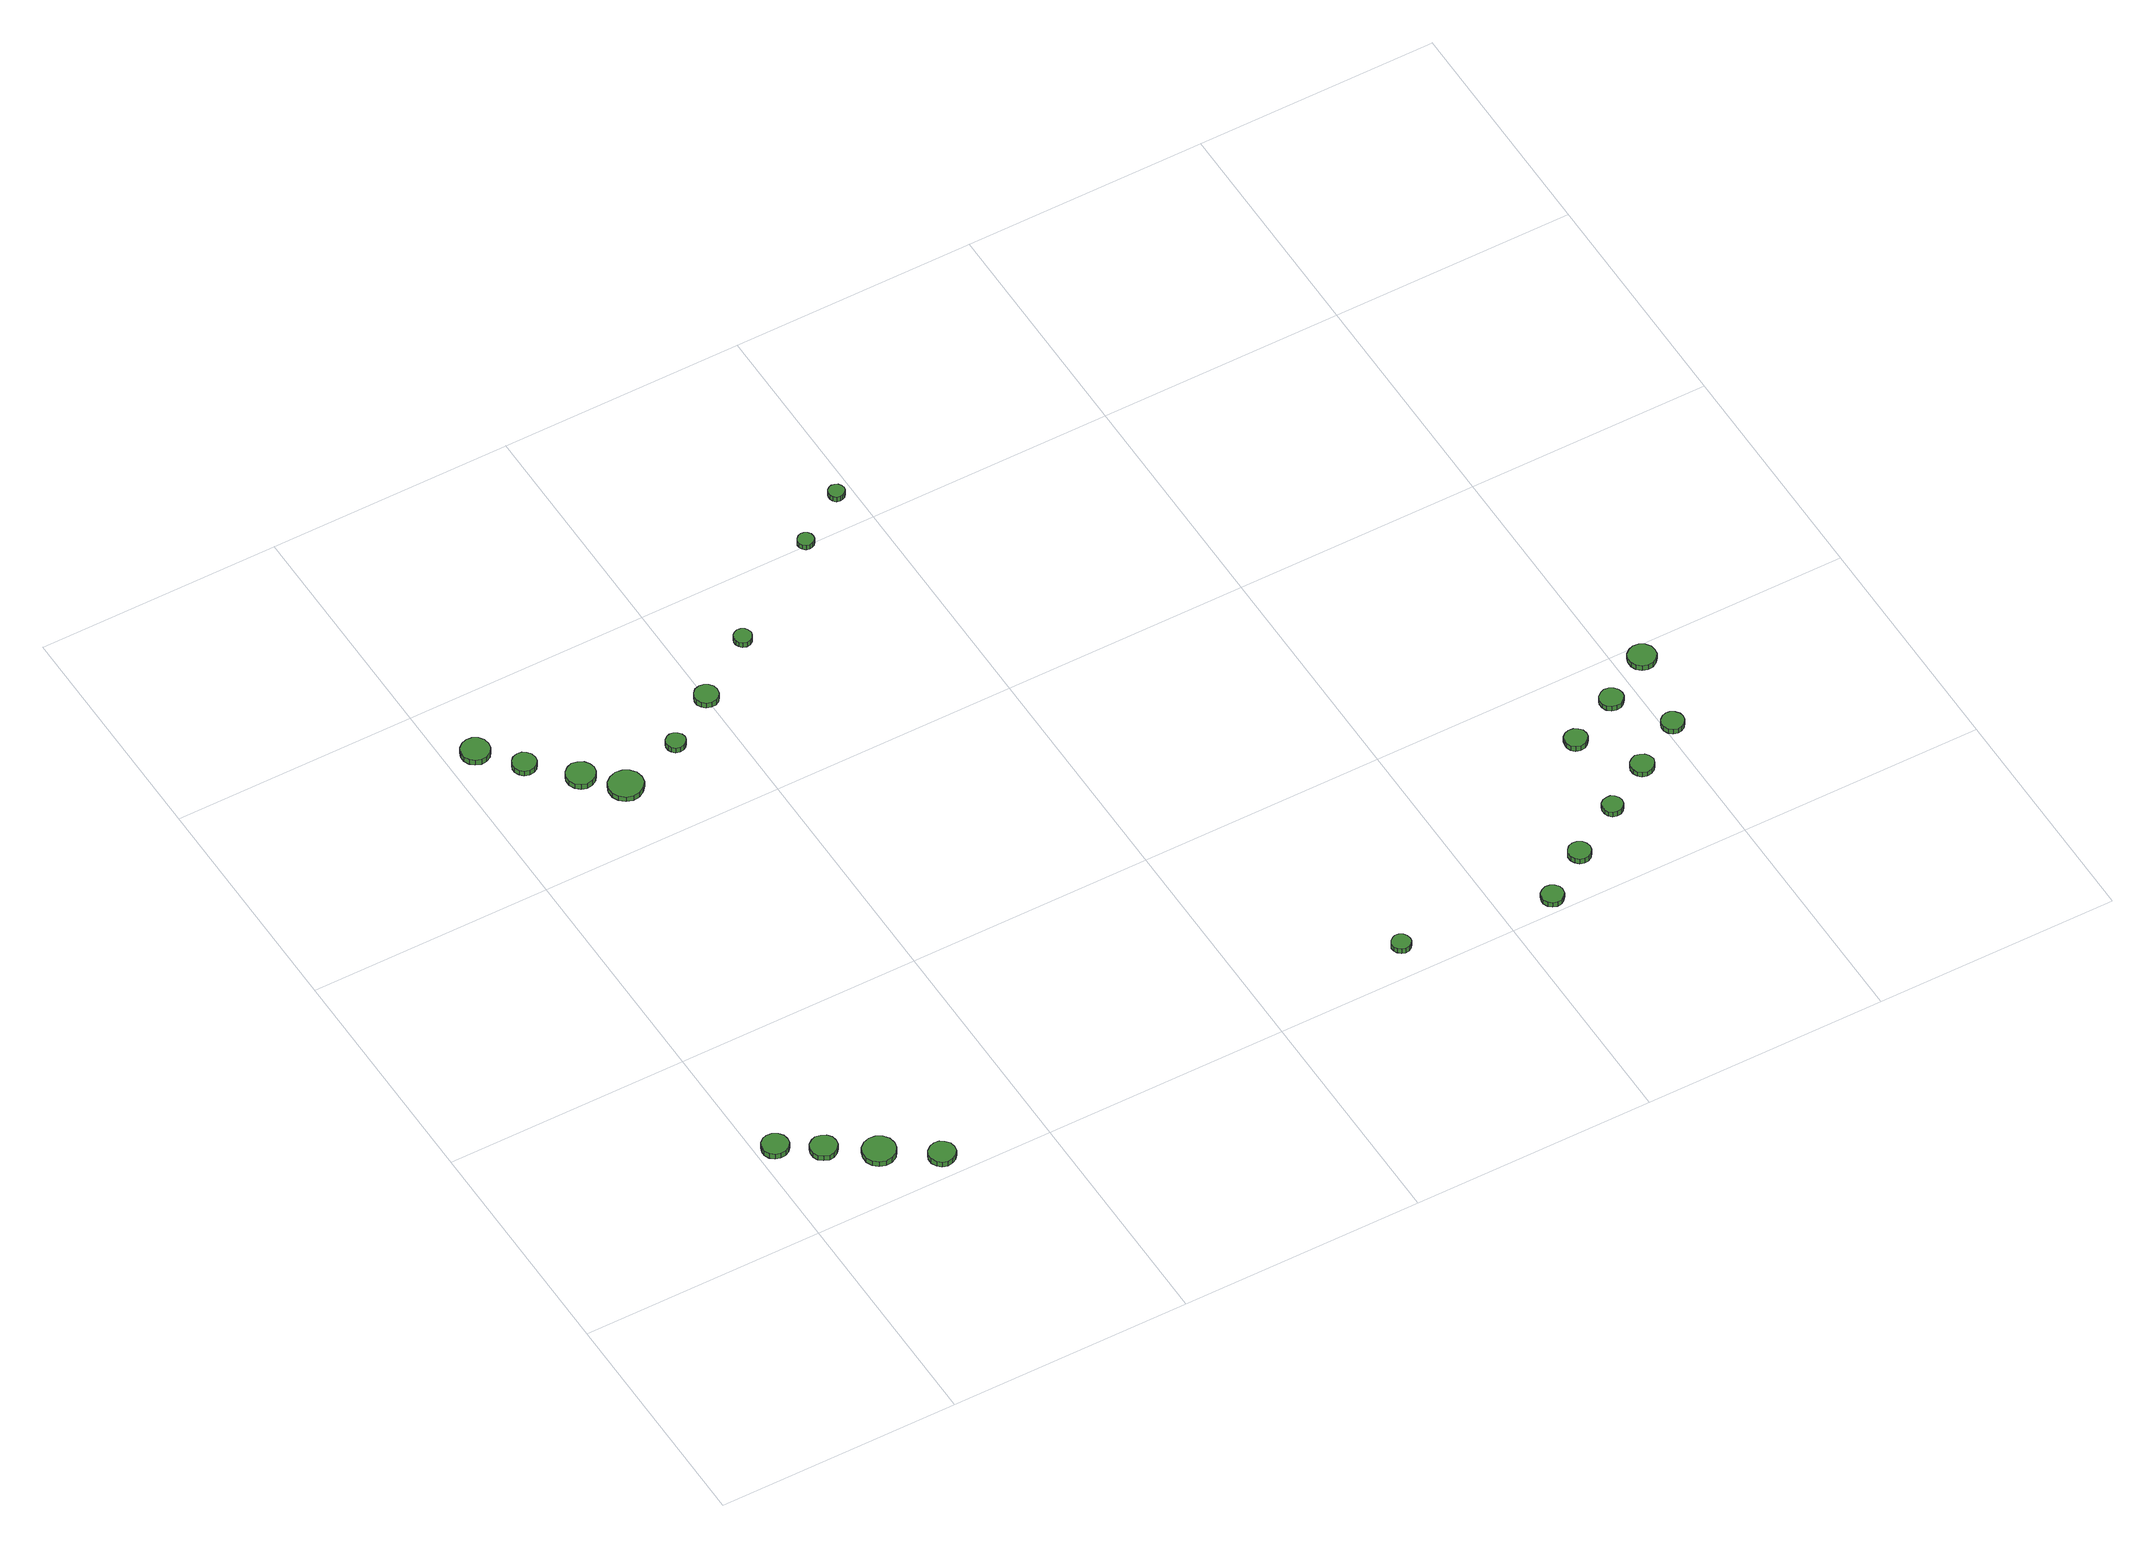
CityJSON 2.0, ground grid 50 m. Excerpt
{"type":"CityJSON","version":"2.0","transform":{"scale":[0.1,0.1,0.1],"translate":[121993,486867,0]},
"CityObjects":{
"tree1":{"type":"SolitaryVegetationObject","attributes":{"function":"something"},"geometry":[{"type":"MultiSurface","lod":"1","boundaries":[[[0,1,2,3,4,5,6,7,8,9,10,11,12,13,14]],[[15,16,17,18,19,20,21,22,23,24,25,26,27,28,29]],[[0,29,28,1]],[[1,28,27,2]],[[2,27,26,3]],[[3,26,25,4]],[[4,25,24,5]],[[5,24,23,6]],[[6,23,22,7]],[[7,22,21,8]],[[8,21,20,9]],[[9,20,19,10]],[[10,19,18,11]],[[11,18,17,12]],[[12,17,16,13]],[[13,16,15,14]],[[14,15,29,0]]]}]},
"tree2":{"type":"SolitaryVegetationObject","attributes":{"function":"something"},"geometry":[{"type":"MultiSurface","lod":"1","boundaries":[[[30,31,32,33,34,35,36,37,38,39,40,41,42,43,44]],[[45,46,47,48,49,50,51,52,53,54,55,56,57,58,59]],[[30,59,58,31]],[[31,58,57,32]],[[32,57,56,33]],[[33,56,55,34]],[[34,55,54,35]],[[35,54,53,36]],[[36,53,52,37]],[[37,52,51,38]],[[38,51,50,39]],[[39,50,49,40]],[[40,49,48,41]],[[41,48,47,42]],[[42,47,46,43]],[[43,46,45,44]],[[44,45,59,30]]]}]},
"tree3":{"type":"SolitaryVegetationObject","attributes":{"function":"something"},"geometry":[{"type":"MultiSurface","lod":"1","boundaries":[[[60,61,62,63,64,65,66,67,68,69,70,71,72,73,74]],[[75,76,77,78,79,80,81,82,83,84,85,86,87,88,89]],[[60,89,88,61]],[[61,88,87,62]],[[62,87,86,63]],[[63,86,85,64]],[[64,85,84,65]],[[65,84,83,66]],[[66,83,82,67]],[[67,82,81,68]],[[68,81,80,69]],[[69,80,79,70]],[[70,79,78,71]],[[71,78,77,72]],[[72,77,76,73]],[[73,76,75,74]],[[74,75,89,60]]]}]},
"tree4":{"type":"SolitaryVegetationObject","attributes":{"function":"something"},"geometry":[{"type":"MultiSurface","lod":"1","boundaries":[[[90,91,92,93,94,95,96,97,98,99,100,101,102,103,104]],[[105,106,107,108,109,110,111,112,113,114,115,116,117,118,119]],[[90,119,118,91]],[[91,118,117,92]],[[92,117,116,93]],[[93,116,115,94]],[[94,115,114,95]],[[95,114,113,96]],[[96,113,112,97]],[[97,112,111,98]],[[98,111,110,99]],[[99,110,109,100]],[[100,109,108,101]],[[101,108,107,102]],[[102,107,106,103]],[[103,106,105,104]],[[104,105,119,90]]]}]},
"tree5":{"type":"SolitaryVegetationObject","attributes":{"function":"something"},"geometry":[{"type":"MultiSurface","lod":"1","boundaries":[[[120,121,122,123,124,125,126,127,128,129,130,131,132,133,134]],[[135,136,137,138,139,140,141,142,143,144,145,146,147,148,149]],[[120,149,148,121]],[[121,148,147,122]],[[122,147,146,123]],[[123,146,145,124]],[[124,145,144,125]],[[125,144,143,126]],[[126,143,142,127]],[[127,142,141,128]],[[128,141,140,129]],[[129,140,139,130]],[[130,139,138,131]],[[131,138,137,132]],[[132,137,136,133]],[[133,136,135,134]],[[134,135,149,120]]]}]},
"tree6":{"type":"SolitaryVegetationObject","attributes":{"function":"something"},"geometry":[{"type":"MultiSurface","lod":"1","boundaries":[[[150,151,152,153,154,155,156,157,158,159,160,161,162,163,164]],[[165,166,167,168,169,170,171,172,173,174,175,176,177,178,179]],[[150,179,178,151]],[[151,178,177,152]],[[152,177,176,153]],[[153,176,175,154]],[[154,175,174,155]],[[155,174,173,156]],[[156,173,172,157]],[[157,172,171,158]],[[158,171,170,159]],[[159,170,169,160]],[[160,169,168,161]],[[161,168,167,162]],[[162,167,166,163]],[[163,166,165,164]],[[164,165,179,150]]]}]},
"tree7":{"type":"SolitaryVegetationObject","attributes":{"function":"something"},"geometry":[{"type":"MultiSurface","lod":"1","boundaries":[[[180,181,182,183,184,185,186,187,188,189,190,191,192,193,194]],[[195,196,197,198,199,200,201,202,203,204,205,206,207,208,209]],[[180,209,208,181]],[[181,208,207,182]],[[182,207,206,183]],[[183,206,205,184]],[[184,205,204,185]],[[185,204,203,186]],[[186,203,202,187]],[[187,202,201,188]],[[188,201,200,189]],[[189,200,199,190]],[[190,199,198,191]],[[191,198,197,192]],[[192,197,196,193]],[[193,196,195,194]],[[194,195,209,180]]]}]},
"tree8":{"type":"SolitaryVegetationObject","attributes":{"function":"something"},"geometry":[{"type":"MultiSurface","lod":"1","boundaries":[[[210,211,212,213,214,215,216,217,218,219,220,221,222,223,224]],[[225,226,227,228,229,230,231,232,233,234,235,236,237,238,239]],[[210,239,238,211]],[[211,238,237,212]],[[212,237,236,213]],[[213,236,235,214]],[[214,235,234,215]],[[215,234,233,216]],[[216,233,232,217]],[[217,232,231,218]],[[218,231,230,219]],[[219,230,229,220]],[[220,229,228,221]],[[221,228,227,222]],[[222,227,226,223]],[[223,226,225,224]],[[224,225,239,210]]]}]},
"tree9":{"type":"SolitaryVegetationObject","attributes":{"function":"something"},"geometry":[{"type":"MultiSurface","lod":"1","boundaries":[[[240,241,242,243,244,245,246,247,248,249,250,251,252,253,254]],[[255,256,257,258,259,260,261,262,263,264,265,266,267,268,269]],[[240,269,268,241]],[[241,268,267,242]],[[242,267,266,243]],[[243,266,265,244]],[[244,265,264,245]],[[245,264,263,246]],[[246,263,262,247]],[[247,262,261,248]],[[248,261,260,249]],[[249,260,259,250]],[[250,259,258,251]],[[251,258,257,252]],[[252,257,256,253]],[[253,256,255,254]],[[254,255,269,240]]]}]},
"tree10":{"type":"SolitaryVegetationObject","attributes":{"function":"something"},"geometry":[{"type":"MultiSurface","lod":"1","boundaries":[[[270,271,272,273,274,275,276,277,278,279,280,281,282,283,284]],[[285,286,287,288,289,290,291,292,293,294,295,296,297,298,299]],[[270,299,298,271]],[[271,298,297,272]],[[272,297,296,273]],[[273,296,295,274]],[[274,295,294,275]],[[275,294,293,276]],[[276,293,292,277]],[[277,292,291,278]],[[278,291,290,279]],[[279,290,289,280]],[[280,289,288,281]],[[281,288,287,282]],[[282,287,286,283]],[[283,286,285,284]],[[284,285,299,270]]]}]},
"tree11":{"type":"SolitaryVegetationObject","attributes":{"function":"something"},"geometry":[{"type":"MultiSurface","lod":"1","boundaries":[[[300,301,302,303,304,305,306,307,308,309,310,311,312,313,314]],[[315,316,317,318,319,320,321,322,323,324,325,326,327,328,329]],[[300,329,328,301]],[[301,328,327,302]],[[302,327,326,303]],[[303,326,325,304]],[[304,325,324,305]],[[305,324,323,306]],[[306,323,322,307]],[[307,322,321,308]],[[308,321,320,309]],[[309,320,319,310]],[[310,319,318,311]],[[311,318,317,312]],[[312,317,316,313]],[[313,316,315,314]],[[314,315,329,300]]]}]},
"tree12":{"type":"SolitaryVegetationObject","attributes":{"function":"something"},"geometry":[{"type":"MultiSurface","lod":"1","boundaries":[[[330,331,332,333,334,335,336,337,338,339,340,341,342,343,344]],[[345,346,347,348,349,350,351,352,353,354,355,356,357,358,359]],[[330,359,358,331]],[[331,358,357,332]],[[332,357,356,333]],[[333,356,355,334]],[[334,355,354,335]],[[335,354,353,336]],[[336,353,352,337]],[[337,352,351,338]],[[338,351,350,339]],[[339,350,349,340]],[[340,349,348,341]],[[341,348,347,342]],[[342,347,346,343]],[[343,346,345,344]],[[344,345,359,330]]]}]},
"tree13":{"type":"SolitaryVegetationObject","attributes":{"function":"something"},"geometry":[{"type":"MultiSurface","lod":"1","boundaries":[[[360,361,362,363,364,365,366,367,368,369,370,371,372,373,374]],[[375,376,377,378,379,380,381,382,383,384,385,386,387,388,389]],[[360,389,388,361]],[[361,388,387,362]],[[362,387,386,363]],[[363,386,385,364]],[[364,385,384,365]],[[365,384,383,366]],[[366,383,382,367]],[[367,382,381,368]],[[368,381,380,369]],[[369,380,379,370]],[[370,379,378,371]],[[371,378,377,372]],[[372,377,376,373]],[[373,376,375,374]],[[374,375,389,360]]]}]},
"tree14":{"type":"SolitaryVegetationObject","attributes":{"function":"something"},"geometry":[{"type":"MultiSurface","lod":"1","boundaries":[[[390,391,392,393,394,395,396,397,398,399,400,401,402,403,404]],[[405,406,407,408,409,410,411,412,413,414,415,416,417,418,419]],[[390,419,418,391]],[[391,418,417,392]],[[392,417,416,393]],[[393,416,415,394]],[[394,415,414,395]],[[395,414,413,396]],[[396,413,412,397]],[[397,412,411,398]],[[398,411,410,399]],[[399,410,409,400]],[[400,409,408,401]],[[401,408,407,402]],[[402,407,406,403]],[[403,406,405,404]],[[404,405,419,390]]]}]},
"tree15":{"type":"SolitaryVegetationObject","attributes":{"function":"something"},"geometry":[{"type":"MultiSurface","lod":"1","boundaries":[[[420,421,422,423,424,425,426,427,428,429,430,431,432,433,434]],[[435,436,437,438,439,440,441,442,443,444,445,446,447,448,449]],[[420,449,448,421]],[[421,448,447,422]],[[422,447,446,423]],[[423,446,445,424]],[[424,445,444,425]],[[425,444,443,426]],[[426,443,442,427]],[[427,442,441,428]],[[428,441,440,429]],[[429,440,439,430]],[[430,439,438,431]],[[431,438,437,432]],[[432,437,436,433]],[[433,436,435,434]],[[434,435,449,420]]]}]},
"tree16":{"type":"SolitaryVegetationObject","attributes":{"function":"something"},"geometry":[{"type":"MultiSurface","lod":"1","boundaries":[[[450,451,452,453,454,455,456,457,458,459,460,461,462,463,464]],[[465,466,467,468,469,470,471,472,473,474,475,476,477,478,479]],[[450,479,478,451]],[[451,478,477,452]],[[452,477,476,453]],[[453,476,475,454]],[[454,475,474,455]],[[455,474,473,456]],[[456,473,472,457]],[[457,472,471,458]],[[458,471,470,459]],[[459,470,469,460]],[[460,469,468,461]],[[461,468,467,462]],[[462,467,466,463]],[[463,466,465,464]],[[464,465,479,450]]]}]},
"tree17":{"type":"SolitaryVegetationObject","attributes":{"function":"something"},"geometry":[{"type":"MultiSurface","lod":"1","boundaries":[[[480,481,482,483,484,485,486,487,488,489,490,491,492,493,494]],[[495,496,497,498,499,500,501,502,503,504,505,506,507,508,509]],[[480,509,508,481]],[[481,508,507,482]],[[482,507,506,483]],[[483,506,505,484]],[[484,505,504,485]],[[485,504,503,486]],[[486,503,502,487]],[[487,502,501,488]],[[488,501,500,489]],[[489,500,499,490]],[[490,499,498,491]],[[491,498,497,492]],[[492,497,496,493]],[[493,496,495,494]],[[494,495,509,480]]]}]},
"tree18":{"type":"SolitaryVegetationObject","attributes":{"function":"something"},"geometry":[{"type":"MultiSurface","lod":"1","boundaries":[[[510,511,512,513,514,515,516,517,518,519,520,521,522,523,524]],[[525,526,527,528,529,530,531,532,533,534,535,536,537,538,539]],[[510,539,538,511]],[[511,538,537,512]],[[512,537,536,513]],[[513,536,535,514]],[[514,535,534,515]],[[515,534,533,516]],[[516,533,532,517]],[[517,532,531,518]],[[518,531,530,519]],[[519,530,529,520]],[[520,529,528,521]],[[521,528,527,522]],[[522,527,526,523]],[[523,526,525,524]],[[524,525,539,510]]]}]},
"tree19":{"type":"SolitaryVegetationObject","attributes":{"function":"something"},"geometry":[{"type":"MultiSurface","lod":"1","boundaries":[[[540,541,542,543,544,545,546,547,548,549,550,551,552,553,554]],[[555,556,557,558,559,560,561,562,563,564,565,566,567,568,569]],[[540,569,568,541]],[[541,568,567,542]],[[542,567,566,543]],[[543,566,565,544]],[[544,565,564,545]],[[545,564,563,546]],[[546,563,562,547]],[[547,562,561,548]],[[548,561,560,549]],[[549,560,559,550]],[[550,559,558,551]],[[551,558,557,552]],[[552,557,556,553]],[[553,556,555,554]],[[554,555,569,540]]]}]},
"tree20":{"type":"SolitaryVegetationObject","attributes":{"function":"something"},"geometry":[{"type":"MultiSurface","lod":"1","boundaries":[[[570,571,572,573,574,575,576,577,578,579,580,581,582,583,584]],[[585,586,587,588,589,590,591,592,593,594,595,596,597,598,599]],[[570,599,598,571]],[[571,598,597,572]],[[572,597,596,573]],[[573,596,595,574]],[[574,595,594,575]],[[575,594,593,576]],[[576,593,592,577]],[[577,592,591,578]],[[578,591,590,579]],[[579,590,589,580]],[[580,589,588,581]],[[581,588,587,582]],[[582,587,586,583]],[[583,586,585,584]],[[584,585,599,570]]]}]},
"tree21":{"type":"SolitaryVegetationObject","attributes":{"function":"something"},"geometry":[{"type":"MultiSurface","lod":"1","boundaries":[[[600,601,602,603,604,605,606,607,608,609,610,611,612,613,614]],[[615,616,617,618,619,620,621,622,623,624,625,626,627,628,629]],[[600,629,628,601]],[[601,628,627,602]],[[602,627,626,603]],[[603,626,625,604]],[[604,625,624,605]],[[605,624,623,606]],[[606,623,622,607]],[[607,622,621,608]],[[608,621,620,609]],[[609,620,619,610]],[[610,619,618,611]],[[611,618,617,612]],[[612,617,616,613]],[[613,616,615,614]],[[614,615,629,600]]]}]},
"tree22":{"type":"SolitaryVegetationObject","attributes":{"function":"something"},"geometry":[{"type":"MultiSurface","lod":"1","boundaries":[[[630,631,632,633,634,635,636,637,638,639,640,641,642,643,644]],[[645,646,647,648,649,650,651,652,653,654,655,656,657,658,659]],[[630,659,658,631]],[[631,658,657,632]],[[632,657,656,633]],[[633,656,655,634]],[[634,655,654,635]],[[635,654,653,636]],[[636,653,652,637]],[[637,652,651,638]],[[638,651,650,639]],[[639,650,649,640]],[[640,649,648,641]],[[641,648,647,642]],[[642,647,646,643]],[[643,646,645,644]],[[644,645,659,630]]]}]}
},
"vertices":[
[62,218,22],[60,229,22],[53,238,22],[43,244,22],[32,245,22],[22,242,22],[13,234,22],[9,224,22],[9,213,22],[13,203,22],[22,195,22],[32,192,22],[43,193,22],[53,198,22],[60,207,22],[60,207,9],[53,198,9],[43,193,9],[32,192,9],[22,195,9],[13,203,9],[9,213,9],[9,224,9],[13,234,9],[22,242,9],[32,245,9],[43,244,9],[53,238,9],[60,229,9],[62,218,9],
[138,169,22],[136,180,22],[129,189,22],[119,194,22],[108,196,22],[98,192,22],[89,185,22],[85,174,22],[85,163,22],[89,153,22],[98,146,22],[108,142,22],[119,143,22],[129,149,22],[136,158,22],[136,158,9],[129,149,9],[119,143,9],[108,142,9],[98,146,9],[89,153,9],[85,163,9],[85,174,9],[89,185,9],[98,192,9],[108,196,9],[119,194,9],[129,189,9],[136,180,9],[138,169,9],
[229,109,22],[226,123,22],[218,134,22],[206,141,22],[192,142,22],[179,138,22],[169,129,22],[164,116,22],[164,102,22],[169,90,22],[179,81,22],[192,77,22],[206,78,22],[218,85,22],[226,96,22],[226,96,9],[218,85,9],[206,78,9],[192,77,9],[179,81,9],[169,90,9],[164,102,9],[164,116,9],[169,129,9],[179,138,9],[192,142,9],[206,141,9],[218,134,9],[226,123,9],[229,109,9],
[320,44,22],[318,55,22],[311,64,22],[302,70,22],[291,71,22],[280,67,22],[272,60,22],[267,50,22],[267,39,22],[272,28,22],[280,21,22],[291,17,22],[302,19,22],[311,24,22],[318,33,22],[318,33,9],[311,24,9],[302,19,9],[291,17,9],[280,21,9],[272,28,9],[267,39,9],[267,50,9],[272,60,9],[280,67,9],[291,71,9],[302,70,9],[311,64,9],[318,55,9],[320,44,9],
[88,1362,15],[86,1374,15],[79,1384,15],[68,1390,15],[56,1391,15],[45,1387,15],[36,1379,15],[31,1368,15],[31,1356,15],[36,1345,15],[45,1337,15],[56,1333,15],[68,1334,15],[79,1340,15],[86,1350,15],[86,1350,2],[79,1340,2],[68,1334,2],[56,1333,2],[45,1337,2],[36,1345,2],[31,1356,2],[31,1368,2],[36,1379,2],[45,1387,2],[56,1391,2],[68,1390,2],[79,1384,2],[86,1374,2],[88,1362,2],
[145,1287,17],[143,1297,17],[137,1305,17],[129,1310,17],[119,1311,17],[109,1308,17],[102,1301,17],[98,1292,17],[98,1282,17],[102,1273,17],[109,1266,17],[119,1263,17],[129,1264,17],[137,1269,17],[143,1277,17],[143,1277,4],[137,1269,4],[129,1264,4],[119,1263,4],[109,1266,4],[102,1273,4],[98,1282,4],[98,1292,4],[102,1301,4],[109,1308,4],[119,1311,4],[129,1310,4],[137,1305,4],[143,1297,4],[145,1287,4],
[226,1208,19],[223,1219,19],[216,1229,19],[205,1235,19],[193,1237,19],[182,1233,19],[173,1225,19],[168,1214,19],[168,1201,19],[173,1190,19],[182,1182,19],[193,1178,19],[205,1180,19],[216,1186,19],[223,1196,19],[223,1196,6],[216,1186,6],[205,1180,6],[193,1178,6],[182,1182,6],[173,1190,6],[168,1201,6],[168,1214,6],[173,1225,6],[182,1233,6],[193,1237,6],[205,1235,6],[216,1229,6],[223,1219,6],[226,1208,6],
[290,1141,20],[287,1156,20],[278,1167,20],[266,1174,20],[252,1176,20],[238,1171,20],[227,1162,20],[221,1149,20],[221,1134,20],[227,1121,20],[238,1111,20],[252,1107,20],[266,1109,20],[278,1116,20],[287,1127,20],[287,1127,8],[278,1116,8],[266,1109,8],[252,1107,8],[238,1111,8],[227,1121,8],[221,1134,8],[221,1149,8],[227,1162,8],[238,1171,8],[252,1176,8],[266,1174,8],[278,1167,8],[287,1156,8],[290,1141,8],
[409,1186,22],[407,1194,22],[402,1201,22],[395,1205,22],[387,1206,22],[379,1203,22],[373,1198,22],[370,1190,22],[370,1182,22],[373,1175,22],[379,1169,22],[387,1167,22],[395,1168,22],[402,1172,22],[407,1178,22],[407,1178,9],[402,1172,9],[395,1168,9],[387,1167,9],[379,1169,9],[373,1175,9],[370,1182,9],[370,1190,9],[373,1198,9],[379,1203,9],[387,1206,9],[395,1205,9],[402,1201,9],[407,1194,9],[409,1186,9],
[522,1260,20],[520,1270,20],[514,1278,20],[506,1283,20],[496,1284,20],[486,1281,20],[479,1274,20],[475,1265,20],[475,1255,20],[479,1246,20],[486,1239,20],[496,1236,20],[506,1237,20],[514,1242,20],[520,1250,20],[520,1250,7],[514,1242,7],[506,1237,7],[496,1236,7],[486,1239,7],[479,1246,7],[475,1255,7],[475,1265,7],[479,1274,7],[486,1281,7],[496,1284,7],[506,1283,7],[514,1278,7],[520,1270,7],[522,1260,7],
[649,1352,20],[647,1359,20],[643,1365,20],[636,1369,20],[629,1370,20],[621,1367,20],[616,1362,20],[613,1355,20],[613,1348,20],[616,1341,20],[621,1336,20],[629,1333,20],[636,1334,20],[643,1338,20],[647,1344,20],[647,1344,8],[643,1338,8],[636,1334,8],[629,1333,8],[621,1336,8],[616,1341,8],[613,1348,8],[613,1355,8],[616,1362,8],[621,1367,8],[629,1370,8],[636,1369,8],[643,1365,8],[647,1359,8],[649,1352,8],
[872,1504,18],[871,1510,18],[867,1516,18],[861,1519,18],[855,1520,18],[848,1518,18],[843,1513,18],[840,1507,18],[840,1500,18],[843,1494,18],[848,1489,18],[855,1487,18],[861,1488,18],[867,1491,18],[871,1497,18],[871,1497,6],[867,1491,6],[861,1488,6],[855,1487,6],[848,1489,6],[843,1494,6],[840,1500,6],[840,1507,6],[843,1513,6],[848,1518,6],[855,1520,6],[861,1519,6],[867,1516,6],[871,1510,6],[872,1504,6],
[1317,67,21],[1316,75,21],[1311,82,21],[1304,86,21],[1296,87,21],[1289,84,21],[1283,79,21],[1279,71,21],[1279,63,21],[1283,56,21],[1289,51,21],[1296,48,21],[1304,49,21],[1311,53,21],[1316,60,21],[1316,60,9],[1311,53,9],[1304,49,9],[1296,48,9],[1289,51,9],[1283,56,9],[1279,63,9],[1279,71,9],[1283,79,9],[1289,84,9],[1296,87,9],[1304,86,9],[1311,82,9],[1316,75,9],[1317,67,9],
[983,1578,19],[981,1585,19],[977,1591,19],[971,1594,19],[965,1595,19],[958,1593,19],[953,1588,19],[951,1582,19],[951,1575,19],[953,1569,19],[958,1564,19],[965,1562,19],[971,1563,19],[977,1566,19],[981,1572,19],[981,1572,6],[977,1566,6],[971,1563,6],[965,1562,6],[958,1564,6],[953,1569,6],[951,1575,6],[951,1582,6],[953,1588,6],[958,1593,6],[965,1595,6],[971,1594,6],[977,1591,6],[981,1585,6],[983,1578,6],
[1624,28,22],[1622,37,22],[1616,45,22],[1608,49,22],[1599,50,22],[1590,47,22],[1583,41,22],[1579,32,22],[1579,23,22],[1583,14,22],[1590,8,22],[1599,5,22],[1608,6,22],[1616,11,22],[1622,18,22],[1622,18,10],[1616,11,10],[1608,6,10],[1599,5,10],[1590,8,10],[1583,14,10],[1579,23,10],[1579,32,10],[1583,41,10],[1590,47,10],[1599,50,10],[1608,49,10],[1616,45,10],[1622,37,10],[1624,28,10],
[1723,97,21],[1721,106,21],[1716,114,21],[1707,119,21],[1698,120,21],[1689,117,21],[1682,110,21],[1678,102,21],[1678,92,21],[1682,84,21],[1689,77,21],[1698,74,21],[1707,75,21],[1716,80,21],[1721,88,21],[1721,88,9],[1716,80,9],[1707,75,9],[1698,74,9],[1689,77,9],[1682,84,9],[1678,92,9],[1678,102,9],[1682,110,9],[1689,117,9],[1698,120,9],[1707,119,9],[1716,114,9],[1721,106,9],[1723,97,9],
[1834,168,19],[1832,176,19],[1827,183,19],[1820,188,19],[1811,188,19],[1803,186,19],[1796,180,19],[1793,172,19],[1793,163,19],[1796,155,19],[1803,149,19],[1811,147,19],[1820,148,19],[1827,152,19],[1832,159,19],[1832,159,7],[1827,152,7],[1820,148,7],[1811,147,7],[1803,149,7],[1796,155,7],[1793,163,7],[1793,172,7],[1796,180,7],[1803,186,7],[1811,188,7],[1820,188,7],[1827,183,7],[1832,176,7],[1834,168,7],
[1862,346,19],[1860,356,19],[1854,363,19],[1846,368,19],[1836,369,19],[1827,366,19],[1820,360,19],[1817,351,19],[1817,342,19],[1820,333,19],[1827,327,19],[1836,324,19],[1846,325,19],[1854,330,19],[1860,337,19],[1860,337,6],[1854,330,6],[1846,325,6],[1836,324,6],[1827,327,6],[1820,333,6],[1817,342,6],[1817,351,6],[1820,360,6],[1827,366,6],[1836,369,6],[1846,368,6],[1854,363,6],[1860,356,6],[1862,346,6],
[1937,228,19],[1934,238,19],[1929,246,19],[1920,250,19],[1910,252,19],[1901,248,19],[1894,242,19],[1890,233,19],[1890,223,19],[1894,214,19],[1901,208,19],[1910,205,19],[1920,206,19],[1929,211,19],[1934,218,19],[1934,218,7],[1929,211,7],[1920,206,7],[1910,205,7],[1901,208,7],[1894,214,7],[1890,223,7],[1890,233,7],[1894,242,7],[1901,248,7],[1910,252,7],[1920,250,7],[1929,246,7],[1934,238,7],[1937,228,7],
[1971,400,19],[1969,410,19],[1963,418,19],[1955,423,19],[1945,424,19],[1936,421,19],[1928,414,19],[1924,405,19],[1924,395,19],[1928,386,19],[1936,380,19],[1945,377,19],[1955,378,19],[1963,383,19],[1969,391,19],[1969,391,7],[1963,383,7],[1955,378,7],[1945,377,7],[1936,380,7],[1928,386,7],[1924,395,7],[1924,405,7],[1928,414,7],[1936,421,7],[1945,424,7],[1955,423,7],[1963,418,7],[1969,410,7],[1971,400,7],
[2039,292,19],[2037,301,19],[2031,309,19],[2023,314,19],[2014,315,19],[2005,312,19],[1998,305,19],[1994,297,19],[1994,287,19],[1998,278,19],[2005,272,19],[2014,269,19],[2023,270,19],[2031,275,19],[2037,283,19],[2037,283,7],[2031,275,7],[2023,270,7],[2014,269,7],[2005,272,7],[1998,278,7],[1994,287,7],[1994,297,7],[1998,305,7],[2005,312,7],[2014,315,7],[2023,314,7],[2031,309,7],[2037,301,7],[2039,292,7],
[2078,463,19],[2076,474,19],[2069,484,19],[2059,490,19],[2047,491,19],[2036,487,19],[2027,479,19],[2023,469,19],[2023,457,19],[2027,447,19],[2036,439,19],[2047,435,19],[2059,436,19],[2069,442,19],[2076,452,19],[2076,452,7],[2069,442,7],[2059,436,7],[2047,435,7],[2036,439,7],[2027,447,7],[2023,457,7],[2023,469,7],[2027,479,7],[2036,487,7],[2047,491,7],[2059,490,7],[2069,484,7],[2076,474,7],[2078,463,7]
]}
